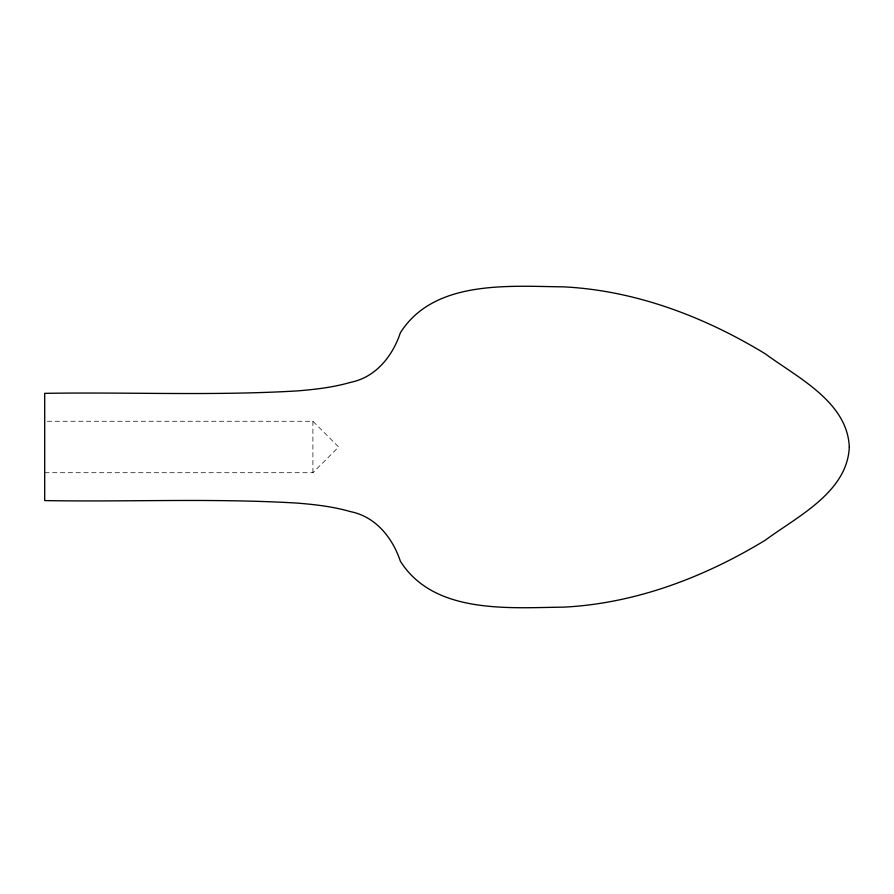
<?xml version="1.0" encoding="UTF-8"?>
<svg xmlns="http://www.w3.org/2000/svg" width="894" height="894" viewBox="0 0 894 894"><rect width="100%" height="100%" fill="white"/><g stroke="black" fill="none" stroke-linecap="round" stroke-linejoin="round"><path stroke-width="0.67" stroke-dasharray="4.47 3.35" d="M44.7 472.714L312.9 472.714L338.647 447L312.9 421.253L44.7 421.253M312.9 421.253L312.9 472.747"/><path stroke-width="1.34" d="M849.3 447C847.423 492.236 797.169 516.587 765.32 540.166C704.416 577.256 635.422 603.551 563.689 607.138C509.368 607.741 434.104 614.58 400.378 561.242C392.555 537.819 375.826 516.676 350.47 511.625C333.127 506.596 315.113 504.54 297.177 503.087C213.13 498.114 128.825 502.037 44.7 500.584L44.7 393.36C128.825 391.963 213.13 395.897 297.177 390.913C315.113 389.46 333.127 387.404 350.47 382.375C375.826 377.324 392.555 356.181 400.378 332.758C434.104 279.42 509.368 286.259 563.689 286.862C635.422 290.449 704.416 316.744 765.32 353.834C797.191 377.424 847.389 401.752 849.3 447"/></g></svg>
